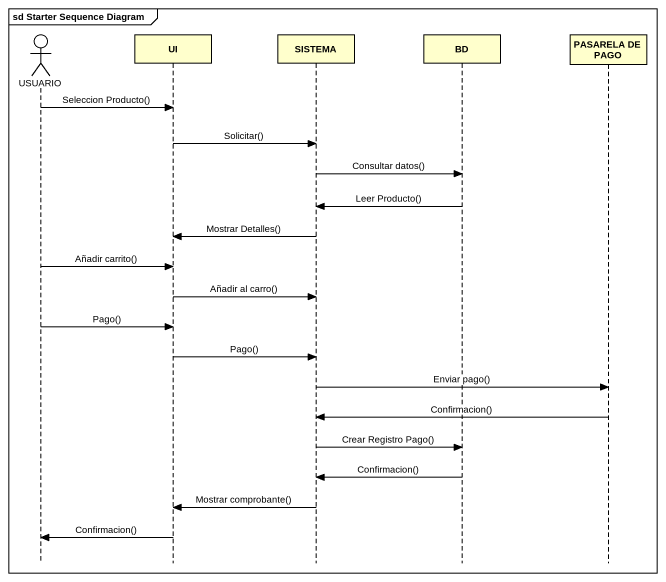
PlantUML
@startuml
mainframe sd Starter Sequence Diagram
hide footbox
actor USUARIO
participant UI
participant SISTEMA
participant BD
participant "PASARELA DE PAGO" as PASARELA_DE_PAGO

USUARIO -> UI : Seleccion Producto()
UI -> SISTEMA : Solicitar()
SISTEMA -> BD : Consultar datos()
BD -> SISTEMA : Leer Producto()
SISTEMA -> UI : Mostrar Detalles()
USUARIO -> UI : Añadir carrito()
UI -> SISTEMA : Añadir al carro()
USUARIO -> UI : Pago()
UI -> SISTEMA : Pago()
SISTEMA -> PASARELA_DE_PAGO : Enviar pago()
PASARELA_DE_PAGO -> SISTEMA : Confirmacion()
SISTEMA -> BD : Crear Registro Pago()
BD -> SISTEMA : Confirmacion()
SISTEMA -> UI : Mostrar comprobante()
UI -> USUARIO : Confirmacion()
@enduml
